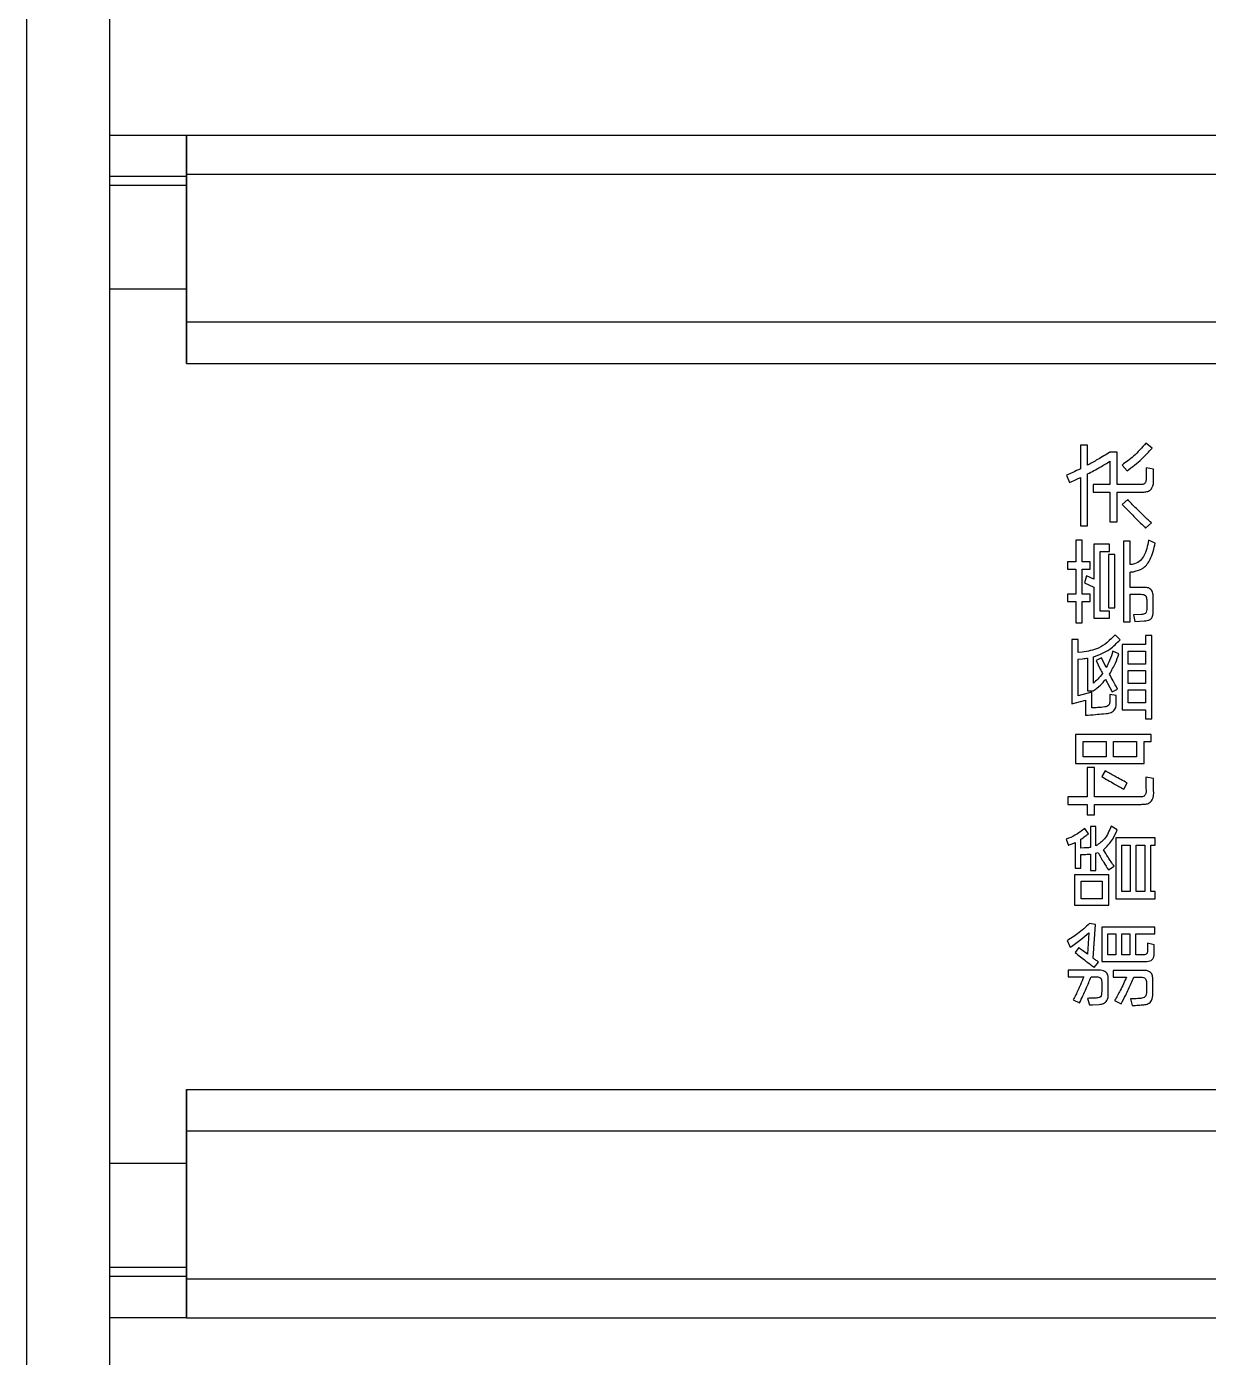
# Model space of a CAD drawing. Header units: millimetres. Extents: x 15 to 836, y 5 to 831.
# Drawn here: x 767.87 to 779.27, y 244.93 to 257.75 of the extents above; entities that cross this region are included whole.
import ezdxf

# ---------------------------------------------------------------- set-up
doc = ezdxf.new("R2010")
doc.units = ezdxf.units.MM

msp = doc.modelspace()

# ---------------------------------------------------------------- linework, layer by layer
at = {"color": 7, "linetype": 'Continuous', "lineweight": 25}
for p, q in [((767.874, 387.507), (767.874, 87.507)), ((768.674, 387.507), (768.674, 87.507)), ((768.674, 256.707), (769.414, 256.707)), ((769.414, 256.707), (769.414, 256.307)), ((769.414, 256.707), (788.814, 256.707)), ((769.414, 256.707), (769.414, 256.331)), ((769.414, 256.331), (769.414, 256.707)), ((769.414, 256.307), (769.414, 256.707)), ((769.414, 256.331), (788.814, 256.331)), ((769.414, 256.307), (768.674, 256.307)), ((769.414, 256.221), (768.674, 256.221)), ((769.414, 254.507), (769.414, 256.307)), ((769.414, 255.221), (769.414, 256.221)), ((769.414, 256.221), (769.414, 255.221)), ((769.414, 255.221), (769.414, 256.221)), ((769.414, 256.221), (769.414, 255.221)), ((769.414, 255.221), (768.674, 255.221)), ((769.414, 254.907), (769.414, 254.507)), ((769.414, 254.907), (788.814, 254.907)), ((769.414, 254.507), (769.414, 254.907)), ((769.414, 254.507), (788.814, 254.507)), ((778.032, 253.718), (778.032, 253.491)), ((778.101, 253.718), (778.032, 253.718)), ((778.101, 253.527), (778.101, 253.718)), ((778.385, 253.65), (778.316, 253.65)), ((778.385, 253.339), (778.385, 253.65)), ((778.724, 253.69), (778.664, 253.738)), ((778.317, 253.564), (778.317, 253.339)), ((778.434, 253.527), (778.482, 253.471)), ((778.738, 253.487), (778.665, 253.499)), ((778.665, 253.499), (778.665, 253.405)), ((778.738, 253.388), (778.738, 253.487)), ((777.899, 253.43), (777.927, 253.36)), ((778.032, 253.407), (778.032, 252.94)), ((778.101, 252.94), (778.101, 253.442)), ((778.156, 253.339), (778.156, 253.265)), ((778.317, 253.339), (778.156, 253.339)), ((778.156, 253.265), (778.317, 253.265)), ((778.317, 253.265), (778.317, 252.979)), ((778.61, 253.339), (778.385, 253.339)), ((778.385, 252.979), (778.385, 253.265)), ((778.385, 253.265), (778.629, 253.265)), ((778.488, 253.196), (778.436, 253.147)), ((778.317, 252.979), (778.385, 252.979)), ((778.032, 252.94), (778.101, 252.94)), ((778.661, 252.918), (778.716, 252.97)), ((777.988, 252.804), (777.988, 252.595)), ((778.05, 252.804), (777.988, 252.804)), ((778.05, 252.595), (778.05, 252.804)), ((778.16, 252.765), (778.16, 252.426)), ((778.311, 252.765), (778.16, 252.765)), ((778.311, 252.695), (778.311, 252.765)), ((778.448, 252.792), (778.448, 252.015)), ((778.51, 252.792), (778.448, 252.792)), ((778.51, 252.567), (778.51, 252.792)), ((778.754, 252.774), (778.689, 252.803)), ((777.907, 252.595), (777.907, 252.524)), ((777.988, 252.595), (777.907, 252.595)), ((778.125, 252.595), (778.05, 252.595)), ((778.125, 252.524), (778.125, 252.595)), ((778.221, 252.119), (778.221, 252.695)), ((778.221, 252.695), (778.311, 252.695)), ((778.364, 252.665), (778.303, 252.665)), ((778.303, 252.665), (778.303, 252.152)), ((778.364, 252.152), (778.364, 252.665)), ((777.907, 252.524), (777.988, 252.524)), ((777.988, 252.524), (777.988, 252.282)), ((778.05, 252.282), (778.05, 252.524)), ((778.05, 252.524), (778.125, 252.524)), ((778.092, 252.46), (778.07, 252.393)), ((778.16, 252.426), (778.092, 252.46)), ((778.51, 252.348), (778.51, 252.495)), ((778.07, 252.393), (778.16, 252.349)), ((778.16, 252.349), (778.16, 252.051)), ((778.636, 252.348), (778.51, 252.348)), ((777.907, 252.282), (777.907, 252.212)), ((777.988, 252.282), (777.907, 252.282)), ((777.907, 252.212), (777.988, 252.212)), ((777.988, 252.212), (777.988, 252.006)), ((778.125, 252.282), (778.05, 252.282)), ((778.05, 252.212), (778.125, 252.212)), ((778.05, 252.006), (778.05, 252.212)), ((778.125, 252.212), (778.125, 252.282)), ((778.51, 252.015), (778.51, 252.281)), ((778.51, 252.281), (778.617, 252.281)), ((778.671, 252.227), (778.671, 252.146)), ((778.734, 252.133), (778.734, 252.258)), ((778.311, 252.119), (778.221, 252.119)), ((778.303, 252.152), (778.364, 252.152)), ((778.311, 252.051), (778.311, 252.119)), ((778.619, 252.086), (778.543, 252.084)), ((778.543, 252.084), (778.558, 252.018)), ((777.988, 252.006), (778.05, 252.006)), ((778.16, 252.051), (778.311, 252.051)), ((778.448, 252.015), (778.51, 252.015)), ((778.558, 252.018), (778.647, 252.025)), ((777.95, 251.845), (777.95, 251.225)), ((778.01, 251.845), (777.95, 251.845)), ((778.01, 251.721), (778.01, 251.845)), ((778.414, 251.843), (778.366, 251.889)), ((778.719, 251.884), (778.66, 251.884)), ((778.66, 251.884), (778.66, 251.798)), ((778.719, 251.081), (778.719, 251.884)), ((778.049, 251.724), (778.01, 251.721)), ((778.403, 251.707), (778.346, 251.733)), ((778.66, 251.798), (778.434, 251.798)), ((778.434, 251.798), (778.434, 251.168)), ((778.492, 251.606), (778.492, 251.734)), ((778.492, 251.734), (778.66, 251.734)), ((778.66, 251.734), (778.66, 251.606)), ((778.01, 251.655), (778.052, 251.659)), ((778.01, 251.302), (778.01, 251.655)), ((778.101, 251.666), (778.101, 251.349)), ((778.158, 251.424), (778.158, 251.677)), ((778.234, 251.668), (778.185, 251.643)), ((778.185, 251.643), (778.224, 251.56)), ((778.28, 251.574), (778.234, 251.668)), ((778.66, 251.606), (778.492, 251.606)), ((778.492, 251.42), (778.492, 251.546)), ((778.492, 251.546), (778.66, 251.546)), ((778.66, 251.546), (778.66, 251.42)), ((778.141, 251.337), (778.01, 251.302)), ((778.101, 251.349), (778.155, 251.349)), ((778.141, 251.185), (778.141, 251.337)), ((778.292, 251.423), (778.337, 251.34)), ((778.378, 251.304), (778.317, 251.316)), ((778.317, 251.316), (778.317, 251.268)), ((778.337, 251.34), (778.391, 251.368)), ((778.66, 251.42), (778.492, 251.42)), ((778.492, 251.36), (778.66, 251.36)), ((778.492, 251.234), (778.492, 251.36)), ((778.66, 251.36), (778.66, 251.234)), ((777.95, 251.225), (778.082, 251.26)), ((778.082, 251.26), (778.082, 251.116)), ((778.378, 251.25), (778.378, 251.304)), ((778.66, 251.234), (778.492, 251.234)), ((778.254, 251.129), (778.28, 251.131)), ((778.434, 251.168), (778.66, 251.168)), ((778.66, 251.168), (778.66, 251.081)), ((778.66, 251.081), (778.719, 251.081)), ((777.986, 250.929), (777.986, 250.649)), ((778.715, 250.929), (777.986, 250.929)), ((778.715, 250.862), (778.715, 250.929)), ((778.058, 250.714), (778.058, 250.862)), ((778.058, 250.862), (778.281, 250.862)), ((778.281, 250.862), (778.281, 250.714)), ((778.35, 250.862), (778.574, 250.862)), ((778.35, 250.714), (778.35, 250.862)), ((778.574, 250.862), (778.574, 250.714)), ((778.647, 250.649), (778.647, 250.862)), ((778.647, 250.862), (778.715, 250.862)), ((778.281, 250.714), (778.058, 250.714)), ((778.574, 250.714), (778.35, 250.714)), ((777.986, 250.649), (778.647, 250.649)), ((778.167, 250.61), (778.096, 250.61)), ((778.096, 250.61), (778.096, 250.327)), ((778.167, 250.327), (778.167, 250.61)), ((778.27, 250.58), (778.239, 250.523)), ((778.451, 250.404), (778.483, 250.463)), ((778.664, 250.518), (778.664, 250.411)), ((778.738, 250.504), (778.664, 250.518)), ((778.738, 250.391), (778.738, 250.504)), ((778.096, 250.327), (777.912, 250.327)), ((777.912, 250.327), (777.912, 250.256)), ((778.597, 250.327), (778.167, 250.327)), ((777.912, 250.256), (778.096, 250.256)), ((778.096, 250.256), (778.096, 250.155)), ((778.096, 250.155), (778.167, 250.155)), ((778.167, 250.256), (778.619, 250.256)), ((778.167, 250.155), (778.167, 250.256)), ((778.111, 249.973), (778.074, 250.024)), ((778.128, 250.041), (778.128, 249.84)), ((778.182, 250.041), (778.128, 250.041)), ((778.182, 249.855), (778.182, 250.041)), ((778.385, 250.01), (778.327, 250.045)), ((777.896, 249.92), (777.916, 249.861)), ((778.037, 249.835), (778.037, 249.921)), ((778.372, 249.932), (778.372, 249.346)), ((778.753, 249.932), (778.372, 249.932)), ((778.753, 249.862), (778.753, 249.932)), ((777.981, 249.889), (777.981, 249.64)), ((778.067, 249.836), (778.037, 249.835)), ((778.037, 249.64), (778.037, 249.773)), ((778.098, 249.775), (778.128, 249.776)), ((778.128, 249.776), (778.128, 249.618)), ((778.182, 249.786), (778.203, 249.791)), ((778.182, 249.618), (778.182, 249.786)), ((778.432, 249.862), (778.513, 249.862)), ((778.432, 249.416), (778.432, 249.862)), ((778.513, 249.862), (778.513, 249.416)), ((778.569, 249.416), (778.569, 249.862)), ((778.569, 249.862), (778.652, 249.862)), ((778.652, 249.862), (778.652, 249.416)), ((778.711, 249.862), (778.753, 249.862)), ((778.711, 249.416), (778.711, 249.862)), ((777.981, 249.64), (778.037, 249.64)), ((778.303, 249.624), (778.357, 249.659)), ((777.976, 249.578), (777.976, 249.283)), ((778.305, 249.578), (777.976, 249.578)), ((778.038, 249.516), (778.242, 249.516)), ((778.038, 249.346), (778.038, 249.516)), ((778.128, 249.618), (778.182, 249.618)), ((778.242, 249.516), (778.242, 249.346)), ((778.305, 249.283), (778.305, 249.578)), ((778.513, 249.416), (778.432, 249.416)), ((778.652, 249.416), (778.569, 249.416)), ((778.752, 249.416), (778.711, 249.416)), ((778.752, 249.346), (778.752, 249.416)), ((777.976, 249.283), (778.305, 249.283)), ((778.242, 249.346), (778.038, 249.346)), ((778.372, 249.346), (778.752, 249.346)), ((778.113, 249.017), (778.099, 248.813)), ((778.177, 249.099), (778.12, 249.108)), ((778.156, 248.772), (778.177, 249.099)), ((778.239, 249.073), (778.239, 248.742)), ((778.75, 249.073), (778.239, 249.073)), ((778.297, 249.009), (778.373, 249.009)), ((778.297, 248.807), (778.297, 249.009)), ((778.373, 249.009), (778.373, 248.807)), ((778.431, 249.009), (778.508, 249.009)), ((778.431, 248.807), (778.431, 249.009)), ((778.508, 249.009), (778.508, 248.807)), ((778.565, 248.807), (778.565, 249.009)), ((778.565, 249.009), (778.75, 249.009)), ((778.75, 249.009), (778.75, 249.073)), ((777.905, 248.943), (777.934, 248.878)), ((778.016, 248.875), (777.98, 248.827)), ((778.678, 248.917), (778.678, 248.848)), ((778.744, 248.903), (778.678, 248.917)), ((778.744, 248.837), (778.744, 248.903)), ((778.239, 248.742), (778.659, 248.742)), ((778.373, 248.807), (778.297, 248.807)), ((778.508, 248.807), (778.431, 248.807)), ((778.633, 248.807), (778.565, 248.807)), ((778.21, 248.657), (777.915, 248.657)), ((777.915, 248.657), (777.915, 248.593)), ((778.166, 248.684), (778.207, 248.736)), ((778.347, 248.656), (778.347, 248.59)), ((778.639, 248.656), (778.347, 248.656)), ((777.915, 248.593), (778.065, 248.593)), ((778.135, 248.593), (778.187, 248.593)), ((778.237, 248.547), (778.237, 248.452)), ((778.3, 248.43), (778.3, 248.579)), ((778.347, 248.59), (778.476, 248.59)), ((778.546, 248.59), (778.617, 248.59)), ((778.668, 248.539), (778.668, 248.454)), ((778.73, 248.432), (778.73, 248.573)), ((777.962, 248.372), (778.023, 248.342)), ((778.099, 248.386), (778.118, 248.323)), ((778.362, 248.366), (778.424, 248.332)), ((778.514, 248.38), (778.53, 248.317)), ((778.118, 248.323), (778.149, 248.325)), ((778.149, 248.325), (778.214, 248.328)), ((769.414, 245.707), (769.414, 247.507)), ((769.414, 247.507), (769.414, 247.108)), ((769.414, 247.507), (788.814, 247.507)), ((769.414, 247.108), (769.414, 247.507)), ((769.414, 247.108), (788.814, 247.108)), ((769.414, 246.793), (768.674, 246.793)), ((769.414, 245.793), (769.414, 246.793)), ((769.414, 246.793), (769.414, 245.793)), ((769.414, 245.793), (769.414, 246.793)), ((769.414, 246.793), (769.414, 245.793)), ((769.414, 245.793), (768.674, 245.793)), ((768.674, 245.707), (769.414, 245.707)), ((769.414, 245.707), (769.414, 245.307)), ((769.414, 245.307), (769.414, 245.707)), ((769.414, 245.683), (788.814, 245.683)), ((769.414, 245.683), (769.414, 245.307)), ((769.414, 245.307), (769.414, 245.683)), ((769.414, 245.307), (768.674, 245.307)), ((769.414, 245.307), (788.814, 245.307))]:
    msp.add_line(p, q, dxfattribs=at)
for points, knots in [([(769.414, 256.331), (769.414, 256.177), (769.414, 255.888), (769.414, 255.5), (769.414, 255.184), (769.414, 254.965), (769.414, 254.927), (769.414, 254.907)], [0, 0, 0, 0, 0.206448, 0.386188, 0.553929, 0.760051, 1, 1, 1, 1]), ([(769.414, 254.907), (769.414, 254.923), (769.414, 254.954), (769.414, 255.12), (769.414, 255.399), (769.414, 255.818), (769.414, 256.152), (769.414, 256.331)], [0, 0, 0, 0, 0.2064478, 0.386188, 0.5539289, 0.7600515, 1, 1, 1, 1]), ([(778.316, 253.65), (778.277, 253.626), (778.206, 253.583), (778.133, 253.544), (778.101, 253.527)], [0, 0, 0, 0, 0.559951, 1, 1, 1, 1]), ([(778.316, 253.65), (778.277, 253.626), (778.206, 253.583), (778.133, 253.544), (778.101, 253.527)], [0, 0, 0, 0, 0.559951, 1, 1, 1, 1]), ([(778.664, 253.738), (778.625, 253.694), (778.556, 253.615), (778.471, 253.554), (778.434, 253.527)], [0, 0, 0, 0, 0.559695, 1, 1, 1, 1]), ([(778.664, 253.738), (778.625, 253.694), (778.556, 253.615), (778.471, 253.554), (778.434, 253.527)], [0, 0, 0, 0, 0.559695, 1, 1, 1, 1]), ([(778.482, 253.471), (778.531, 253.508), (778.618, 253.574), (778.691, 253.654), (778.724, 253.69)], [0, 0, 0, 0, 0.560028, 1, 1, 1, 1]), ([(778.482, 253.471), (778.531, 253.508), (778.618, 253.574), (778.691, 253.654), (778.724, 253.69)], [0, 0, 0, 0, 0.5600278, 1, 1, 1, 1]), ([(778.032, 253.491), (778.007, 253.479), (777.964, 253.458), (777.919, 253.439), (777.899, 253.43)], [0, 0, 0, 0, 0.560002, 1, 1, 1, 1]), ([(778.032, 253.491), (778.007, 253.479), (777.964, 253.458), (777.919, 253.439), (777.899, 253.43)], [0, 0, 0, 0, 0.560002, 1, 1, 1, 1]), ([(778.101, 253.442), (778.142, 253.463), (778.216, 253.501), (778.286, 253.545), (778.317, 253.564)], [0, 0, 0, 0, 0.560056, 1, 1, 1, 1]), ([(778.101, 253.442), (778.142, 253.463), (778.216, 253.501), (778.286, 253.545), (778.317, 253.564)], [0, 0, 0, 0, 0.560056, 1, 1, 1, 1]), ([(777.927, 253.36), (777.947, 253.368), (777.982, 253.383), (778.017, 253.4), (778.032, 253.407)], [0, 0, 0, 0, 0.559954, 1, 1, 1, 1]), ([(777.927, 253.36), (777.947, 253.368), (777.982, 253.383), (778.017, 253.4), (778.032, 253.407)], [0, 0, 0, 0, 0.559954, 1, 1, 1, 1]), ([(778.665, 253.405), (778.665, 253.394), (778.665, 253.379), (778.661, 253.36), (778.653, 253.346), (778.633, 253.339), (778.618, 253.339), (778.61, 253.339)], [0, 0, 0, 0, 0.314859, 0.438503, 0.561578, 0.779181, 1, 1, 1, 1]), ([(778.665, 253.405), (778.665, 253.394), (778.665, 253.379), (778.661, 253.36), (778.653, 253.346), (778.633, 253.339), (778.618, 253.339), (778.61, 253.339)], [0, 0, 0, 0, 0.314859, 0.438503, 0.561578, 0.779181, 1, 1, 1, 1]), ([(778.629, 253.265), (778.641, 253.266), (778.664, 253.267), (778.699, 253.278), (778.736, 253.318), (778.737, 253.359), (778.738, 253.388)], [0, 0, 0, 0, 0.187837, 0.37506, 0.561051, 1, 1, 1, 1]), ([(778.629, 253.265), (778.641, 253.266), (778.664, 253.267), (778.699, 253.278), (778.736, 253.318), (778.737, 253.359), (778.738, 253.388)], [0, 0, 0, 0, 0.187837, 0.37506, 0.561051, 1, 1, 1, 1]), ([(778.436, 253.147), (778.461, 253.12), (778.502, 253.077), (778.561, 253.018), (778.611, 252.968), (778.644, 252.935), (778.661, 252.918)], [0, 0, 0, 0, 0.339991, 0.559994, 0.779997, 1, 1, 1, 1]), ([(778.436, 253.147), (778.461, 253.12), (778.502, 253.077), (778.561, 253.018), (778.611, 252.968), (778.644, 252.935), (778.661, 252.918)], [0, 0, 0, 0, 0.339991, 0.559994, 0.779997, 1, 1, 1, 1]), ([(778.716, 252.97), (778.689, 252.994), (778.645, 253.035), (778.585, 253.094), (778.535, 253.144), (778.504, 253.179), (778.488, 253.196)], [0, 0, 0, 0, 0.339996, 0.560003, 0.780008, 1, 1, 1, 1]), ([(778.716, 252.97), (778.689, 252.994), (778.645, 253.035), (778.585, 253.094), (778.535, 253.144), (778.504, 253.179), (778.488, 253.196)], [0, 0, 0, 0, 0.339996, 0.560003, 0.780008, 1, 1, 1, 1]), ([(778.689, 252.803), (778.679, 252.748), (778.664, 252.673), (778.603, 252.59), (778.56, 252.577), (778.539, 252.571)], [0, 0, 0, 0, 0.560963, 0.78046, 1, 1, 1, 1]), ([(778.689, 252.803), (778.679, 252.748), (778.664, 252.673), (778.603, 252.59), (778.56, 252.577), (778.539, 252.571)], [0, 0, 0, 0, 0.560963, 0.78046, 1, 1, 1, 1]), ([(778.544, 252.499), (778.578, 252.508), (778.647, 252.526), (778.72, 252.635), (778.741, 252.721), (778.754, 252.774)], [0, 0, 0, 0, 0.279095, 0.558205, 1, 1, 1, 1]), ([(778.544, 252.499), (778.578, 252.508), (778.647, 252.526), (778.72, 252.635), (778.741, 252.721), (778.754, 252.774)], [0, 0, 0, 0, 0.279095, 0.558205, 1, 1, 1, 1]), ([(778.539, 252.571), (778.534, 252.57), (778.524, 252.568), (778.514, 252.568), (778.51, 252.567)], [0, 0, 0, 0, 0.559874, 1, 1, 1, 1]), ([(778.539, 252.571), (778.534, 252.57), (778.524, 252.568), (778.514, 252.568), (778.51, 252.567)], [0, 0, 0, 0, 0.559874, 1, 1, 1, 1]), ([(778.51, 252.495), (778.516, 252.496), (778.528, 252.497), (778.539, 252.498), (778.544, 252.499)], [0, 0, 0, 0, 0.5600795, 1, 1, 1, 1]), ([(778.51, 252.495), (778.516, 252.496), (778.528, 252.497), (778.539, 252.498), (778.544, 252.499)], [0, 0, 0, 0, 0.56008, 1, 1, 1, 1]), ([(778.734, 252.258), (778.733, 252.272), (778.732, 252.301), (778.707, 252.337), (778.67, 252.347), (778.647, 252.348), (778.636, 252.348)], [0, 0, 0, 0, 0.281297, 0.557581, 0.778326, 1, 1, 1, 1]), ([(778.734, 252.258), (778.733, 252.272), (778.732, 252.301), (778.707, 252.337), (778.67, 252.347), (778.647, 252.348), (778.636, 252.348)], [0, 0, 0, 0, 0.281297, 0.557581, 0.778326, 1, 1, 1, 1]), ([(778.617, 252.281), (778.625, 252.281), (778.642, 252.28), (778.665, 252.269), (778.67, 252.247), (778.671, 252.234), (778.671, 252.227)], [0, 0, 0, 0, 0.281781, 0.557428, 0.778297, 1, 1, 1, 1]), ([(778.617, 252.281), (778.625, 252.281), (778.642, 252.28), (778.665, 252.269), (778.67, 252.247), (778.671, 252.234), (778.671, 252.227)], [0, 0, 0, 0, 0.281781, 0.557428, 0.778297, 1, 1, 1, 1]), ([(778.671, 252.146), (778.671, 252.138), (778.671, 252.121), (778.663, 252.095), (778.64, 252.088), (778.626, 252.087), (778.619, 252.086)], [0, 0, 0, 0, 0.28253, 0.55846, 0.778119, 1, 1, 1, 1]), ([(778.671, 252.146), (778.671, 252.138), (778.671, 252.121), (778.663, 252.095), (778.64, 252.088), (778.626, 252.087), (778.619, 252.086)], [0, 0, 0, 0, 0.28253, 0.55846, 0.778119, 1, 1, 1, 1]), ([(778.647, 252.025), (778.657, 252.026), (778.677, 252.028), (778.707, 252.036), (778.735, 252.073), (778.734, 252.108), (778.734, 252.133)], [0, 0, 0, 0, 0.187659, 0.374624, 0.559655, 1, 1, 1, 1]), ([(778.647, 252.025), (778.657, 252.026), (778.677, 252.028), (778.707, 252.036), (778.735, 252.073), (778.734, 252.108), (778.734, 252.133)], [0, 0, 0, 0, 0.187659, 0.374624, 0.559655, 1, 1, 1, 1]), ([(778.366, 251.889), (778.316, 251.84), (778.227, 251.751), (778.104, 251.732), (778.049, 251.724)], [0, 0, 0, 0, 0.5588201, 1, 1, 1, 1]), ([(778.366, 251.889), (778.316, 251.84), (778.227, 251.751), (778.104, 251.732), (778.049, 251.724)], [0, 0, 0, 0, 0.5588201, 1, 1, 1, 1]), ([(778.158, 251.677), (778.213, 251.698), (778.311, 251.734), (778.382, 251.81), (778.414, 251.843)], [0, 0, 0, 0, 0.55913, 1, 1, 1, 1]), ([(778.158, 251.677), (778.213, 251.698), (778.311, 251.734), (778.382, 251.81), (778.414, 251.843)], [0, 0, 0, 0, 0.55913, 1, 1, 1, 1]), ([(778.346, 251.733), (778.336, 251.702), (778.318, 251.648), (778.292, 251.597), (778.28, 251.574)], [0, 0, 0, 0, 0.559999, 1, 1, 1, 1]), ([(778.346, 251.733), (778.336, 251.702), (778.318, 251.648), (778.292, 251.597), (778.28, 251.574)], [0, 0, 0, 0, 0.5599992, 1, 1, 1, 1]), ([(778.313, 251.512), (778.333, 251.547), (778.369, 251.609), (778.392, 251.677), (778.403, 251.707)], [0, 0, 0, 0, 0.559839, 1, 1, 1, 1]), ([(778.313, 251.512), (778.333, 251.547), (778.369, 251.609), (778.392, 251.677), (778.403, 251.707)], [0, 0, 0, 0, 0.559839, 1, 1, 1, 1]), ([(778.052, 251.659), (778.061, 251.66), (778.077, 251.662), (778.094, 251.664), (778.101, 251.666)], [0, 0, 0, 0, 0.560016, 1, 1, 1, 1]), ([(778.052, 251.659), (778.061, 251.66), (778.077, 251.662), (778.094, 251.664), (778.101, 251.666)], [0, 0, 0, 0, 0.560016, 1, 1, 1, 1]), ([(778.155, 251.349), (778.179, 251.367), (778.223, 251.4), (778.258, 251.441), (778.274, 251.459)], [0, 0, 0, 0, 0.559939, 1, 1, 1, 1]), ([(778.155, 251.349), (778.179, 251.367), (778.223, 251.4), (778.258, 251.441), (778.274, 251.459)], [0, 0, 0, 0, 0.559939, 1, 1, 1, 1]), ([(778.245, 251.517), (778.23, 251.499), (778.203, 251.465), (778.172, 251.437), (778.158, 251.424)], [0, 0, 0, 0, 0.559912, 1, 1, 1, 1]), ([(778.245, 251.517), (778.23, 251.499), (778.203, 251.465), (778.172, 251.437), (778.158, 251.424)], [0, 0, 0, 0, 0.559912, 1, 1, 1, 1]), ([(778.224, 251.56), (778.228, 251.552), (778.235, 251.538), (778.242, 251.524), (778.245, 251.517)], [0, 0, 0, 0, 0.559981, 1, 1, 1, 1]), ([(778.224, 251.56), (778.228, 251.552), (778.235, 251.538), (778.242, 251.524), (778.245, 251.517)], [0, 0, 0, 0, 0.559981, 1, 1, 1, 1]), ([(778.274, 251.459), (778.278, 251.453), (778.284, 251.441), (778.29, 251.429), (778.292, 251.423)], [0, 0, 0, 0, 0.560023, 1, 1, 1, 1]), ([(778.274, 251.459), (778.278, 251.453), (778.284, 251.441), (778.29, 251.429), (778.292, 251.423)], [0, 0, 0, 0, 0.560023, 1, 1, 1, 1]), ([(778.391, 251.368), (778.376, 251.395), (778.349, 251.442), (778.324, 251.49), (778.313, 251.512)], [0, 0, 0, 0, 0.559982, 1, 1, 1, 1]), ([(778.391, 251.368), (778.376, 251.395), (778.349, 251.442), (778.324, 251.49), (778.313, 251.512)], [0, 0, 0, 0, 0.5599825, 1, 1, 1, 1]), ([(778.266, 251.195), (778.243, 251.192), (778.201, 251.188), (778.16, 251.186), (778.141, 251.185)], [0, 0, 0, 0, 0.560035, 1, 1, 1, 1]), ([(778.266, 251.195), (778.243, 251.192), (778.201, 251.188), (778.16, 251.186), (778.141, 251.185)], [0, 0, 0, 0, 0.5600352, 1, 1, 1, 1]), ([(778.317, 251.268), (778.317, 251.258), (778.316, 251.24), (778.309, 251.213), (778.288, 251.199), (778.273, 251.196), (778.266, 251.195)], [0, 0, 0, 0, 0.281072, 0.560206, 0.779386, 1, 1, 1, 1]), ([(778.317, 251.268), (778.317, 251.258), (778.316, 251.24), (778.309, 251.213), (778.288, 251.199), (778.273, 251.196), (778.266, 251.195)], [0, 0, 0, 0, 0.281072, 0.560206, 0.779386, 1, 1, 1, 1]), ([(778.28, 251.131), (778.296, 251.133), (778.329, 251.136), (778.379, 251.178), (778.378, 251.223), (778.378, 251.25)], [0, 0, 0, 0, 0.2823349, 0.5588128, 1, 1, 1, 1]), ([(778.28, 251.131), (778.296, 251.133), (778.329, 251.136), (778.379, 251.178), (778.378, 251.223), (778.378, 251.25)], [0, 0, 0, 0, 0.282335, 0.558813, 1, 1, 1, 1]), ([(778.082, 251.116), (778.114, 251.117), (778.172, 251.121), (778.229, 251.127), (778.254, 251.129)], [0, 0, 0, 0, 0.5599743, 1, 1, 1, 1]), ([(778.082, 251.116), (778.114, 251.117), (778.172, 251.121), (778.229, 251.127), (778.254, 251.129)], [0, 0, 0, 0, 0.5599743, 1, 1, 1, 1]), ([(778.483, 250.463), (778.443, 250.484), (778.371, 250.522), (778.301, 250.562), (778.27, 250.58)], [0, 0, 0, 0, 0.559998, 1, 1, 1, 1]), ([(778.483, 250.463), (778.443, 250.484), (778.371, 250.522), (778.301, 250.562), (778.27, 250.58)], [0, 0, 0, 0, 0.559998, 1, 1, 1, 1]), ([(778.239, 250.523), (778.278, 250.5), (778.348, 250.459), (778.419, 250.42), (778.451, 250.404)], [0, 0, 0, 0, 0.560005, 1, 1, 1, 1]), ([(778.239, 250.523), (778.278, 250.5), (778.348, 250.459), (778.419, 250.42), (778.451, 250.404)], [0, 0, 0, 0, 0.560005, 1, 1, 1, 1]), ([(778.664, 250.411), (778.666, 250.388), (778.668, 250.36), (778.646, 250.334), (778.624, 250.328), (778.608, 250.327), (778.597, 250.327)], [0, 0, 0, 0, 0.499012, 0.623668, 0.748858, 1, 1, 1, 1]), ([(778.664, 250.411), (778.666, 250.388), (778.668, 250.36), (778.646, 250.334), (778.624, 250.328), (778.608, 250.327), (778.597, 250.327)], [0, 0, 0, 0, 0.4990117, 0.6236677, 0.7488579, 1, 1, 1, 1]), ([(778.619, 250.256), (778.632, 250.257), (778.658, 250.258), (778.698, 250.266), (778.739, 250.312), (778.739, 250.358), (778.738, 250.391)], [0, 0, 0, 0, 0.187834, 0.375019, 0.56043, 1, 1, 1, 1]), ([(778.619, 250.256), (778.632, 250.257), (778.658, 250.258), (778.698, 250.266), (778.739, 250.312), (778.739, 250.358), (778.738, 250.391)], [0, 0, 0, 0, 0.187834, 0.375019, 0.56043, 1, 1, 1, 1]), ([(778.074, 250.024), (778.043, 250), (777.989, 249.958), (777.925, 249.932), (777.896, 249.92)], [0, 0, 0, 0, 0.559852, 1, 1, 1, 1]), ([(778.074, 250.024), (778.043, 250), (777.989, 249.958), (777.925, 249.932), (777.896, 249.92)], [0, 0, 0, 0, 0.559852, 1, 1, 1, 1]), ([(778.327, 250.045), (778.31, 250.001), (778.28, 249.923), (778.212, 249.876), (778.182, 249.855)], [0, 0, 0, 0, 0.5619559, 1, 1, 1, 1]), ([(778.327, 250.045), (778.31, 250.001), (778.28, 249.923), (778.212, 249.876), (778.182, 249.855)], [0, 0, 0, 0, 0.5619559, 1, 1, 1, 1]), ([(778.037, 249.921), (778.051, 249.93), (778.077, 249.947), (778.1, 249.965), (778.111, 249.973)], [0, 0, 0, 0, 0.559955, 1, 1, 1, 1]), ([(778.037, 249.921), (778.051, 249.93), (778.077, 249.947), (778.1, 249.965), (778.111, 249.973)], [0, 0, 0, 0, 0.559955, 1, 1, 1, 1]), ([(778.256, 249.817), (778.286, 249.849), (778.341, 249.906), (778.372, 249.978), (778.385, 250.01)], [0, 0, 0, 0, 0.557852, 1, 1, 1, 1]), ([(778.256, 249.817), (778.286, 249.849), (778.341, 249.906), (778.372, 249.978), (778.385, 250.01)], [0, 0, 0, 0, 0.557852, 1, 1, 1, 1]), ([(777.916, 249.861), (777.928, 249.866), (777.95, 249.874), (777.972, 249.884), (777.981, 249.889)], [0, 0, 0, 0, 0.5599633, 1, 1, 1, 1]), ([(777.916, 249.861), (777.928, 249.866), (777.95, 249.874), (777.972, 249.884), (777.981, 249.889)], [0, 0, 0, 0, 0.559963, 1, 1, 1, 1]), ([(778.037, 249.773), (778.049, 249.773), (778.069, 249.773), (778.089, 249.774), (778.098, 249.775)], [0, 0, 0, 0, 0.56001, 1, 1, 1, 1]), ([(778.037, 249.773), (778.049, 249.773), (778.069, 249.773), (778.089, 249.774), (778.098, 249.775)], [0, 0, 0, 0, 0.56001, 1, 1, 1, 1]), ([(778.095, 249.837), (778.09, 249.837), (778.081, 249.836), (778.071, 249.836), (778.067, 249.836)], [0, 0, 0, 0, 0.559975, 1, 1, 1, 1]), ([(778.095, 249.837), (778.09, 249.837), (778.081, 249.836), (778.071, 249.836), (778.067, 249.836)], [0, 0, 0, 0, 0.559975, 1, 1, 1, 1]), ([(778.128, 249.84), (778.122, 249.839), (778.111, 249.838), (778.1, 249.837), (778.095, 249.837)], [0, 0, 0, 0, 0.560078, 1, 1, 1, 1]), ([(778.128, 249.84), (778.122, 249.839), (778.111, 249.838), (778.1, 249.837), (778.095, 249.837)], [0, 0, 0, 0, 0.560078, 1, 1, 1, 1]), ([(778.203, 249.791), (778.221, 249.759), (778.252, 249.702), (778.287, 249.648), (778.303, 249.624)], [0, 0, 0, 0, 0.560023, 1, 1, 1, 1]), ([(778.203, 249.791), (778.221, 249.759), (778.252, 249.702), (778.287, 249.648), (778.303, 249.624)], [0, 0, 0, 0, 0.560023, 1, 1, 1, 1]), ([(778.357, 249.659), (778.337, 249.688), (778.302, 249.74), (778.27, 249.793), (778.256, 249.817)], [0, 0, 0, 0, 0.559981, 1, 1, 1, 1]), ([(778.357, 249.659), (778.337, 249.688), (778.302, 249.74), (778.27, 249.793), (778.256, 249.817)], [0, 0, 0, 0, 0.559981, 1, 1, 1, 1]), ([(778.12, 249.108), (778.083, 249.073), (778.016, 249.012), (777.939, 248.964), (777.905, 248.943)], [0, 0, 0, 0, 0.559807, 1, 1, 1, 1]), ([(778.12, 249.108), (778.083, 249.073), (778.016, 249.012), (777.939, 248.964), (777.905, 248.943)], [0, 0, 0, 0, 0.559807, 1, 1, 1, 1]), ([(777.934, 248.878), (777.969, 248.903), (778.03, 248.946), (778.088, 248.995), (778.113, 249.017)], [0, 0, 0, 0, 0.559979, 1, 1, 1, 1]), ([(777.934, 248.878), (777.969, 248.903), (778.03, 248.946), (778.088, 248.995), (778.113, 249.017)], [0, 0, 0, 0, 0.559979, 1, 1, 1, 1]), ([(778.099, 248.813), (778.083, 248.824), (778.055, 248.844), (778.028, 248.865), (778.016, 248.875)], [0, 0, 0, 0, 0.559989, 1, 1, 1, 1]), ([(778.099, 248.813), (778.083, 248.824), (778.055, 248.844), (778.028, 248.865), (778.016, 248.875)], [0, 0, 0, 0, 0.559989, 1, 1, 1, 1]), ([(777.98, 248.827), (778.015, 248.8), (778.076, 248.751), (778.139, 248.704), (778.166, 248.684)], [0, 0, 0, 0, 0.559998, 1, 1, 1, 1]), ([(777.98, 248.827), (778.015, 248.8), (778.076, 248.751), (778.139, 248.704), (778.166, 248.684)], [0, 0, 0, 0, 0.559998, 1, 1, 1, 1]), ([(778.207, 248.736), (778.197, 248.743), (778.18, 248.755), (778.163, 248.767), (778.156, 248.772)], [0, 0, 0, 0, 0.560001, 1, 1, 1, 1]), ([(778.207, 248.736), (778.197, 248.743), (778.18, 248.755), (778.163, 248.767), (778.156, 248.772)], [0, 0, 0, 0, 0.560001, 1, 1, 1, 1]), ([(778.678, 248.848), (778.678, 248.843), (778.678, 248.834), (778.676, 248.82), (778.661, 248.805), (778.645, 248.806), (778.633, 248.807)], [0, 0, 0, 0, 0.187911, 0.375274, 0.558952, 1, 1, 1, 1]), ([(778.678, 248.848), (778.678, 248.843), (778.678, 248.834), (778.676, 248.82), (778.661, 248.805), (778.645, 248.806), (778.633, 248.807)], [0, 0, 0, 0, 0.187911, 0.375274, 0.558952, 1, 1, 1, 1]), ([(778.659, 248.742), (778.668, 248.742), (778.687, 248.743), (778.715, 248.75), (778.745, 248.781), (778.744, 248.814), (778.744, 248.837)], [0, 0, 0, 0, 0.187781, 0.374973, 0.560409, 1, 1, 1, 1]), ([(778.659, 248.742), (778.668, 248.742), (778.687, 248.743), (778.715, 248.75), (778.745, 248.781), (778.744, 248.814), (778.744, 248.837)], [0, 0, 0, 0, 0.187781, 0.374973, 0.560409, 1, 1, 1, 1]), ([(778.3, 248.579), (778.299, 248.592), (778.298, 248.618), (778.265, 248.655), (778.231, 248.657), (778.21, 248.657)], [0, 0, 0, 0, 0.281863, 0.559741, 1, 1, 1, 1]), ([(778.3, 248.579), (778.299, 248.592), (778.298, 248.618), (778.265, 248.655), (778.231, 248.657), (778.21, 248.657)], [0, 0, 0, 0, 0.281863, 0.559741, 1, 1, 1, 1]), ([(778.73, 248.573), (778.729, 248.587), (778.728, 248.613), (778.703, 248.644), (778.67, 248.655), (778.649, 248.656), (778.639, 248.656)], [0, 0, 0, 0, 0.280797, 0.557993, 0.778622, 1, 1, 1, 1]), ([(778.73, 248.573), (778.729, 248.587), (778.728, 248.613), (778.703, 248.644), (778.67, 248.655), (778.649, 248.656), (778.639, 248.656)], [0, 0, 0, 0, 0.280797, 0.557993, 0.778622, 1, 1, 1, 1]), ([(778.065, 248.593), (778.054, 248.567), (778.037, 248.525), (778.01, 248.467), (777.988, 248.419), (777.97, 248.387), (777.962, 248.372)], [0, 0, 0, 0, 0.340019, 0.560036, 0.780035, 1, 1, 1, 1]), ([(778.065, 248.593), (778.054, 248.567), (778.037, 248.525), (778.01, 248.467), (777.988, 248.419), (777.97, 248.387), (777.962, 248.372)], [0, 0, 0, 0, 0.340019, 0.560036, 0.780035, 1, 1, 1, 1]), ([(778.023, 248.342), (778.045, 248.388), (778.085, 248.471), (778.12, 248.556), (778.135, 248.593)], [0, 0, 0, 0, 0.559924, 1, 1, 1, 1]), ([(778.023, 248.342), (778.045, 248.388), (778.085, 248.471), (778.12, 248.556), (778.135, 248.593)], [0, 0, 0, 0, 0.559924, 1, 1, 1, 1]), ([(778.187, 248.593), (778.195, 248.593), (778.209, 248.592), (778.23, 248.583), (778.236, 248.564), (778.237, 248.553), (778.237, 248.547)], [0, 0, 0, 0, 0.281543, 0.558779, 0.778771, 1, 1, 1, 1]), ([(778.187, 248.593), (778.195, 248.593), (778.209, 248.592), (778.23, 248.583), (778.236, 248.564), (778.237, 248.553), (778.237, 248.547)], [0, 0, 0, 0, 0.281543, 0.558779, 0.778771, 1, 1, 1, 1]), ([(778.476, 248.59), (778.457, 248.547), (778.423, 248.47), (778.381, 248.398), (778.362, 248.366)], [0, 0, 0, 0, 0.560094, 1, 1, 1, 1]), ([(778.476, 248.59), (778.457, 248.547), (778.423, 248.47), (778.381, 248.398), (778.362, 248.366)], [0, 0, 0, 0, 0.560094, 1, 1, 1, 1]), ([(778.424, 248.332), (778.439, 248.361), (778.465, 248.407), (778.496, 248.475), (778.522, 248.532), (778.538, 248.571), (778.546, 248.59)], [0, 0, 0, 0, 0.339956, 0.559972, 0.779989, 1, 1, 1, 1]), ([(778.424, 248.332), (778.439, 248.361), (778.465, 248.407), (778.496, 248.475), (778.522, 248.532), (778.538, 248.571), (778.546, 248.59)], [0, 0, 0, 0, 0.339956, 0.559972, 0.779989, 1, 1, 1, 1]), ([(778.617, 248.59), (778.625, 248.59), (778.64, 248.589), (778.661, 248.578), (778.667, 248.558), (778.668, 248.546), (778.668, 248.539)], [0, 0, 0, 0, 0.281389, 0.558441, 0.778918, 1, 1, 1, 1]), ([(778.617, 248.59), (778.625, 248.59), (778.64, 248.589), (778.661, 248.578), (778.667, 248.558), (778.668, 248.546), (778.668, 248.539)], [0, 0, 0, 0, 0.2813894, 0.5584405, 0.778918, 1, 1, 1, 1]), ([(778.183, 248.389), (778.167, 248.388), (778.139, 248.387), (778.111, 248.386), (778.099, 248.386)], [0, 0, 0, 0, 0.56002, 1, 1, 1, 1]), ([(778.183, 248.389), (778.167, 248.388), (778.139, 248.387), (778.111, 248.386), (778.099, 248.386)], [0, 0, 0, 0, 0.56002, 1, 1, 1, 1]), ([(778.237, 248.452), (778.237, 248.443), (778.237, 248.425), (778.229, 248.398), (778.204, 248.391), (778.19, 248.39), (778.183, 248.389)], [0, 0, 0, 0, 0.282762, 0.557162, 0.777825, 1, 1, 1, 1]), ([(778.237, 248.452), (778.237, 248.443), (778.237, 248.425), (778.229, 248.398), (778.204, 248.391), (778.19, 248.39), (778.183, 248.389)], [0, 0, 0, 0, 0.282762, 0.557162, 0.777825, 1, 1, 1, 1]), ([(778.214, 248.328), (778.228, 248.33), (778.257, 248.333), (778.299, 248.368), (778.3, 248.406), (778.3, 248.43)], [0, 0, 0, 0, 0.282215, 0.559013, 1, 1, 1, 1]), ([(778.214, 248.328), (778.228, 248.33), (778.257, 248.333), (778.299, 248.368), (778.3, 248.406), (778.3, 248.43)], [0, 0, 0, 0, 0.282215, 0.559013, 1, 1, 1, 1]), ([(778.613, 248.386), (778.594, 248.384), (778.561, 248.381), (778.528, 248.38), (778.514, 248.38)], [0, 0, 0, 0, 0.560033, 1, 1, 1, 1]), ([(778.613, 248.386), (778.594, 248.384), (778.561, 248.381), (778.528, 248.38), (778.514, 248.38)], [0, 0, 0, 0, 0.560033, 1, 1, 1, 1]), ([(778.668, 248.454), (778.668, 248.444), (778.668, 248.426), (778.658, 248.399), (778.635, 248.389), (778.62, 248.387), (778.613, 248.386)], [0, 0, 0, 0, 0.2813467, 0.5587106, 0.7787788, 1, 1, 1, 1]), ([(778.668, 248.454), (778.668, 248.444), (778.668, 248.426), (778.658, 248.399), (778.635, 248.389), (778.62, 248.387), (778.613, 248.386)], [0, 0, 0, 0, 0.281347, 0.558711, 0.778779, 1, 1, 1, 1]), ([(778.642, 248.325), (778.657, 248.327), (778.687, 248.33), (778.729, 248.369), (778.73, 248.408), (778.73, 248.432)], [0, 0, 0, 0, 0.2818981, 0.5591066, 1, 1, 1, 1]), ([(778.642, 248.325), (778.657, 248.327), (778.687, 248.33), (778.729, 248.369), (778.73, 248.408), (778.73, 248.432)], [0, 0, 0, 0, 0.2818981, 0.5591066, 1, 1, 1, 1]), ([(778.53, 248.317), (778.551, 248.318), (778.589, 248.32), (778.626, 248.323), (778.642, 248.325)], [0, 0, 0, 0, 0.560029, 1, 1, 1, 1]), ([(778.53, 248.317), (778.551, 248.318), (778.589, 248.32), (778.626, 248.323), (778.642, 248.325)], [0, 0, 0, 0, 0.560029, 1, 1, 1, 1]), ([(769.414, 247.108), (769.414, 247.091), (769.414, 247.06), (769.414, 246.894), (769.414, 246.616), (769.414, 246.197), (769.414, 245.863), (769.414, 245.683)], [0, 0, 0, 0, 0.206448, 0.386188, 0.553929, 0.760051, 1, 1, 1, 1]), ([(769.414, 245.683), (769.414, 245.838), (769.414, 246.126), (769.414, 246.514), (769.414, 246.83), (769.414, 247.049), (769.414, 247.087), (769.414, 247.108)], [0, 0, 0, 0, 0.206448, 0.386188, 0.553929, 0.760051, 1, 1, 1, 1])]:
    msp.add_open_spline(points, degree=3, knots=knots, dxfattribs=at)

doc.saveas('drawing.dxf')
